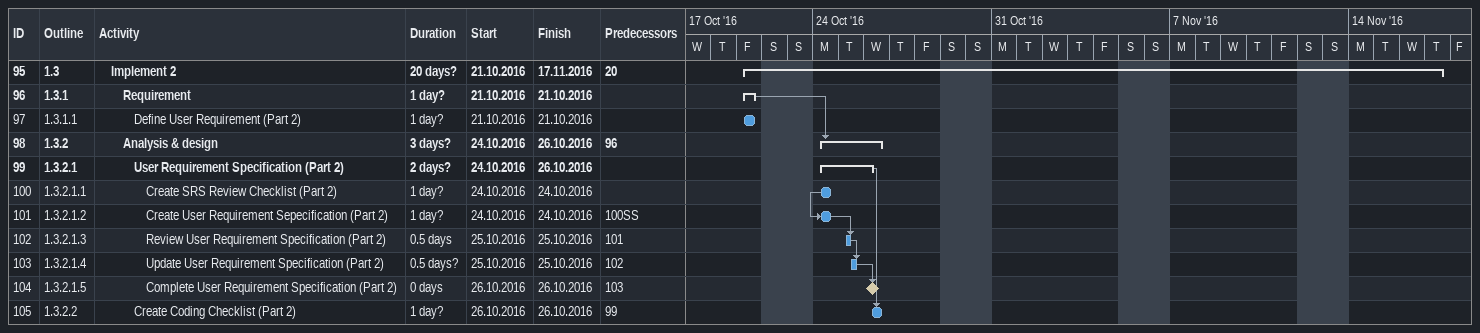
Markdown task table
| ID | WBS | Task | Duration | Start | Finish | Predecessors |
|---|---|---|---|---|---|---|
| 95 | 1.3 | **Implement 2** | 20d? | 2016-10-21 | 2016-11-17 | 20 |
| 96 | 1.3.1 | **Requirement** | 1d? | 2016-10-21 | 2016-10-21 |  |
| 97 | 1.3.1.1 | Define User Requirement (Part 2) | 1d? | 2016-10-21 | 2016-10-21 |  |
| 98 | 1.3.2 | **Analysis & design** | 3d? | 2016-10-24 | 2016-10-26 | 96 |
| 99 | 1.3.2.1 | **User Requirement Specification (Part 2)** | 2d? | 2016-10-24 | 2016-10-26 |  |
| 100 | 1.3.2.1.1 | Create SRS Review Checklist (Part 2) | 1d? | 2016-10-24 | 2016-10-24 |  |
| 101 | 1.3.2.1.2 | Create User Requirement Sepecification (Part 2) | 1d? | 2016-10-24 | 2016-10-24 | 100SS |
| 102 | 1.3.2.1.3 | Review User Requirement Specification (Part 2) | 0.5d | 2016-10-25 | 2016-10-25 | 101 |
| 103 | 1.3.2.1.4 | Update User Requirement Specification (Part 2) | 0.5d? | 2016-10-25 | 2016-10-25 | 102 |
| 104 | 1.3.2.1.5 | Complete User Requirement Specification (Part 2) | 0d | 2016-10-26 | 2016-10-26 | 103 |
| 105 | 1.3.2.2 | Create Coding Checklist (Part 2) | 1d? | 2016-10-26 | 2016-10-26 | 99 |
